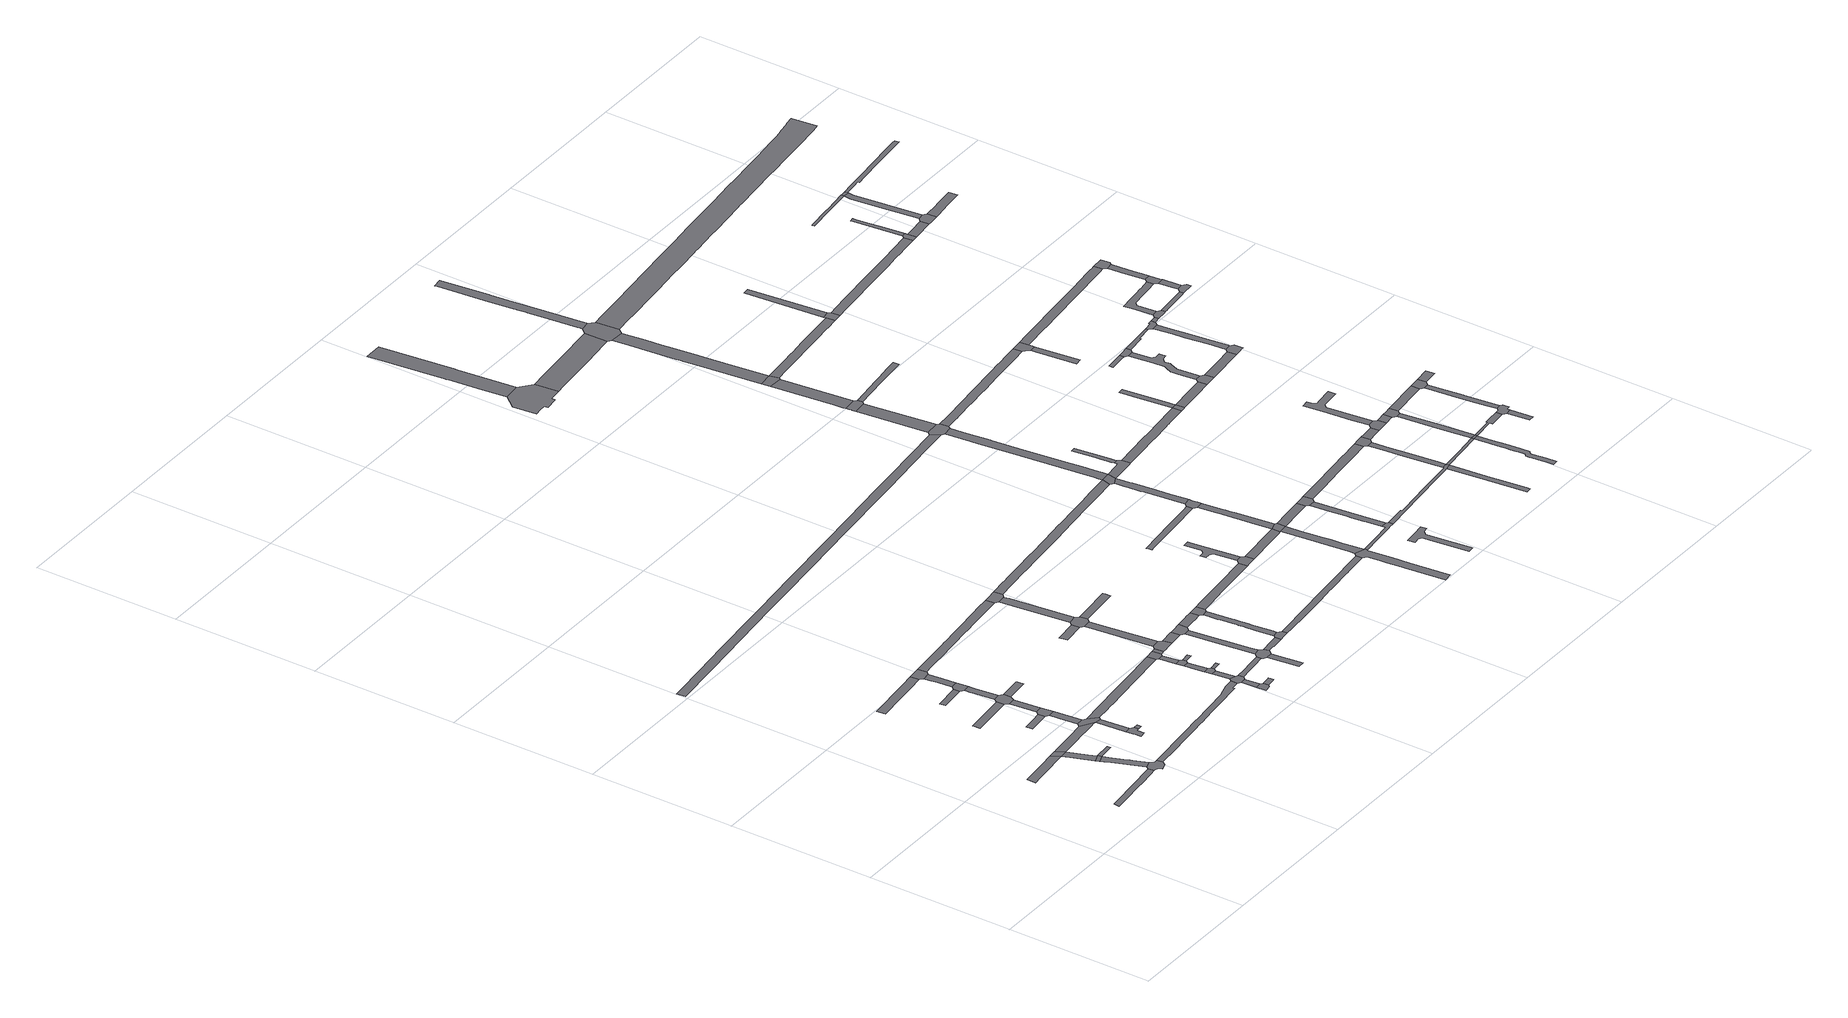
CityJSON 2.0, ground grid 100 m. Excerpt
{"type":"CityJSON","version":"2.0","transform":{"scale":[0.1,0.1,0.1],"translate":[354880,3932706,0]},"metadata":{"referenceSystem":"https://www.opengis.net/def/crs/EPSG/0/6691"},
"CityObjects":{
"road1":{"type":"Road","attributes":{"RoadStructureAttribute.sectionType":"1"},"geometry":[{"type":"MultiSurface","lod":"1","boundaries":[[[0,1,2,3,4,5,6,7,8,9,10,11,12,13]]]}]},
"road2":{"type":"Road","attributes":{"RoadStructureAttribute.sectionType":"1"},"geometry":[{"type":"MultiSurface","lod":"1","boundaries":[[[14,15,16,17,18,19,20,21,22]]]}]},
"road3":{"type":"Road","geometry":[{"type":"MultiSurface","lod":"1","boundaries":[[[23,14,22,24]]]}]},
"road4":{"type":"Road","attributes":{"RoadStructureAttribute.sectionType":"1"},"geometry":[{"type":"MultiSurface","lod":"1","boundaries":[[[25,26,27,28,29,24,22]]]}]},
"road5":{"type":"Road","geometry":[{"type":"MultiSurface","lod":"1","boundaries":[[[30,31,28,27,32]]]}]},
"road6":{"type":"Road","attributes":{"RoadStructureAttribute.sectionType":"1"},"geometry":[{"type":"MultiSurface","lod":"1","boundaries":[[[32,33,34,35,36,37,38,39,40,41,42,43,44,45,30]]]}]},
"road7":{"type":"Road","geometry":[{"type":"MultiSurface","lod":"1","boundaries":[[[46,47,48,37,36,8,7,49,50,51,52,53]]]}]},
"road8":{"type":"Road","geometry":[{"type":"MultiSurface","lod":"1","boundaries":[[[30,54,55,31]]]}]},
"road9":{"type":"Road","attributes":{"RoadStructureAttribute.sectionType":"1"},"geometry":[{"type":"MultiSurface","lod":"1","boundaries":[[[56,57,58,59,60,23,24,61,62,63,64,65,66,67]]]}]},
"road10":{"type":"Road","attributes":{"RoadStructureAttribute.sectionType":"1"},"geometry":[{"type":"MultiSurface","lod":"1","boundaries":[[[68,69,70,71,72,73,74,75]]]}]},
"road11":{"type":"Road","attributes":{"RoadStructureAttribute.sectionType":"1"},"geometry":[{"type":"MultiSurface","lod":"1","boundaries":[[[76,77,78,79,80,81]]]}]},
"road12":{"type":"Road","attributes":{"RoadStructureAttribute.sectionType":"1"},"geometry":[{"type":"MultiSurface","lod":"1","boundaries":[[[82,83,84,85,86,87,88,89,90,91,92,93]]]}]},
"road13":{"type":"Road","geometry":[{"type":"MultiSurface","lod":"1","boundaries":[[[94,95,96,97,98,99,100,101,102,103]]]}]},
"road14":{"type":"Road","geometry":[{"type":"MultiSurface","lod":"1","boundaries":[[[104,105,106,107,108,56,67,109]]]}]},
"road15":{"type":"Road","geometry":[{"type":"MultiSurface","lod":"1","boundaries":[[[110,111,112,113]]]}]},
"road16":{"type":"Road","attributes":{"RoadStructureAttribute.sectionType":"1"},"geometry":[{"type":"MultiSurface","lod":"1","boundaries":[[[114,108,107,115,116]]]}]},
"road17":{"type":"Road","attributes":{"RoadStructureAttribute.sectionType":"1"},"geometry":[{"type":"MultiSurface","lod":"1","boundaries":[[[117,103,102,109,67]]]}]},
"road18":{"type":"Road","geometry":[{"type":"MultiSurface","lod":"1","boundaries":[[[118,81,80,116,115,119]]]}]},
"road19":{"type":"Road","geometry":[{"type":"MultiSurface","lod":"1","boundaries":[[[100,120,121,101]]]}]},
"road20":{"type":"Road","attributes":{"RoadStructureAttribute.sectionType":"1"},"geometry":[{"type":"MultiSurface","lod":"1","boundaries":[[[122,123,124,118,119]]]}]},
"road21":{"type":"Road","geometry":[{"type":"MultiSurface","lod":"1","boundaries":[[[125,126,127,75,74,123,122,128]]]}]},
"road22":{"type":"Road","attributes":{"RoadStructureAttribute.sectionType":"1"},"geometry":[{"type":"MultiSurface","lod":"1","boundaries":[[[129,130,131,127,126,132,133,134,135]]]}]},
"road23":{"type":"Road","geometry":[{"type":"MultiSurface","lod":"1","boundaries":[[[134,136,137,113,112,135]]]}]},
"road24":{"type":"Road","attributes":{"RoadStructureAttribute.sectionType":"1"},"geometry":[{"type":"MultiSurface","lod":"1","boundaries":[[[138,139,140,141,142,143,137,136]]]}]},
"road25":{"type":"Road","geometry":[{"type":"MultiSurface","lod":"1","boundaries":[[[144,145,87,86,141,140,146]]]}]},
"road26":{"type":"Road","attributes":{"RoadStructureAttribute.sectionType":"1"},"geometry":[{"type":"MultiSurface","lod":"1","boundaries":[[[147,148,149,150,151,152,153,154,155,156,157,158,159,160,161,162,163,164,165,166,167,168,169,170,171,172,46,53]]]}]},
"road27":{"type":"Road","attributes":{"RoadStructureAttribute.sectionType":"1"},"geometry":[{"type":"MultiSurface","lod":"1","boundaries":[[[173,174,175,176,125,128]]]}]},
"road28":{"type":"Road","attributes":{"RoadStructureAttribute.sectionType":"1"},"geometry":[{"type":"MultiSurface","lod":"1","boundaries":[[[105,177,178,179,180,181,182,183,184,185,186,187,188,189,190,191,192,193,194,106]]]}]},
"road29":{"type":"Road","attributes":{"RoadStructureAttribute.sectionType":"1"},"geometry":[{"type":"MultiSurface","lod":"1","boundaries":[[[195,196,197,198,199,200,201,202,203,204,205,206,207,208,209,144,146,210,211,212,213,214,215,216,217,218,219]]]}]},
"road30":{"type":"Road","geometry":[{"type":"MultiSurface","lod":"1","boundaries":[[[220,221,222,223,224,225]]]}]},
"road31":{"type":"Road","attributes":{"RoadStructureAttribute.sectionType":"1"},"geometry":[{"type":"MultiSurface","lod":"1","boundaries":[[[222,221,226,227]]]}]},
"road32":{"type":"Road","geometry":[{"type":"MultiSurface","lod":"1","boundaries":[[[228,229,230,163,162,227,226,231]]]}]},
"road33":{"type":"Road","attributes":{"RoadStructureAttribute.sectionType":"1"},"geometry":[{"type":"MultiSurface","lod":"1","boundaries":[[[230,229,232,233]]]}]},
"road34":{"type":"Road","geometry":[{"type":"MultiSurface","lod":"1","boundaries":[[[234,235,236,237,220,225]]]}]},
"road35":{"type":"Road","geometry":[{"type":"MultiSurface","lod":"1","boundaries":[[[233,232,238,239,240,241]]]}]},
"road36":{"type":"Road","attributes":{"RoadStructureAttribute.sectionType":"1"},"geometry":[{"type":"MultiSurface","lod":"1","boundaries":[[[240,242,243,244,245,241]]]}]},
"road37":{"type":"Road","geometry":[{"type":"MultiSurface","lod":"1","boundaries":[[[243,246,247,248,249,244]]]}]},
"road38":{"type":"Road","attributes":{"RoadStructureAttribute.sectionType":"1"},"geometry":[{"type":"MultiSurface","lod":"1","boundaries":[[[250,249,248,251]]]}]},
"road39":{"type":"Road","geometry":[{"type":"MultiSurface","lod":"1","boundaries":[[[250,251,252,253,186,185]]]}]},
"road40":{"type":"Road","geometry":[{"type":"MultiSurface","lod":"1","boundaries":[[[254,255,239,238]]]}]},
"road41":{"type":"Road","geometry":[{"type":"MultiSurface","lod":"1","boundaries":[[[246,256,257,247]]]}]},
"road42":{"type":"Road","attributes":{"RoadStructureAttribute.sectionType":"1"},"geometry":[{"type":"MultiSurface","lod":"1","boundaries":[[[253,252,258,259,260]]]}]},
"road43":{"type":"Road","attributes":{"RoadStructureAttribute.sectionType":"1"},"geometry":[{"type":"MultiSurface","lod":"1","boundaries":[[[261,262,263,264,265,266,228,231]]]}]},
"road44":{"type":"Road","attributes":{"RoadStructureAttribute.sectionType":"1"},"geometry":[{"type":"MultiSurface","lod":"1","boundaries":[[[267,268,269,270]]]}]},
"road45":{"type":"Road","geometry":[{"type":"MultiSurface","lod":"1","boundaries":[[[260,259,271,272,273,274,275,276,277]]]}]},
"road46":{"type":"Road","attributes":{"RoadStructureAttribute.sectionType":"1"},"geometry":[{"type":"MultiSurface","lod":"1","boundaries":[[[276,278,279,277]]]}]},
"road47":{"type":"Road","attributes":{"RoadStructureAttribute.sectionType":"1"},"geometry":[{"type":"MultiSurface","lod":"1","boundaries":[[[280,281,282,283]]]}]},
"road48":{"type":"Road","geometry":[{"type":"MultiSurface","lod":"1","boundaries":[[[284,267,270,279,278,285,286,287]]]}]},
"road49":{"type":"Road","attributes":{"RoadStructureAttribute.sectionType":"1"},"geometry":[{"type":"MultiSurface","lod":"1","boundaries":[[[274,288,289,290,291,292,275]]]}]},
"road50":{"type":"Road","geometry":[{"type":"MultiSurface","lod":"1","boundaries":[[[293,294,295,296,264,263,297,280,283]]]}]},
"road51":{"type":"Road","attributes":{"RoadStructureAttribute.sectionType":"1"},"geometry":[{"type":"MultiSurface","lod":"1","boundaries":[[[298,299,296,295,300,301,302]]]}]},
"road52":{"type":"Road","attributes":{"RoadStructureAttribute.sectionType":"1"},"geometry":[{"type":"MultiSurface","lod":"1","boundaries":[[[303,304,305,306,307,308,309,284,287]]]}]},
"road53":{"type":"Road","geometry":[{"type":"MultiSurface","lod":"1","boundaries":[[[310,311,312,313,291,290,298,302]]]}]},
"road54":{"type":"Road","geometry":[{"type":"MultiSurface","lod":"1","boundaries":[[[314,315,195,219,306,305,316]]]}]},
"road55":{"type":"Road","attributes":{"RoadStructureAttribute.sectionType":"1"},"geometry":[{"type":"MultiSurface","lod":"1","boundaries":[[[317,318,319,320,321,322,323,324,325,326,327,328,329,330,331,332,333,334,335,336,337,338,339,340,341,342,343,344,345,346,347,348,349,350,351,352,353,354,355,356,357,358,359,360,361,362]]]}]},
"road56":{"type":"Road","attributes":{"RoadStructureAttribute.sectionType":"1"},"geometry":[{"type":"MultiSurface","lod":"1","boundaries":[[[363,364,365,366,367,294,293]]]}]},
"road57":{"type":"Road","attributes":{"RoadStructureAttribute.sectionType":"1"},"geometry":[{"type":"MultiSurface","lod":"1","boundaries":[[[285,368,369,370,371,372,286]]]}]},
"road58":{"type":"Road","attributes":{"RoadStructureAttribute.sectionType":"1"},"geometry":[{"type":"MultiSurface","lod":"1","boundaries":[[[373,374,375,311,310,376,377,378,379]]]}]},
"road59":{"type":"Road","geometry":[{"type":"MultiSurface","lod":"1","boundaries":[[[380,381,382,366,365,383,384]]]}]},
"road60":{"type":"Road","attributes":{"RoadStructureAttribute.sectionType":"1"},"geometry":[{"type":"MultiSurface","lod":"1","boundaries":[[[385,386,387,388,389,390,391,392,393,394,395,396,397,398,399,400,401,402,382,381,403,404,405,406,407,408,409,410,411,412,413]]]}]},
"road61":{"type":"Road","geometry":[{"type":"MultiSurface","lod":"1","boundaries":[[[385,413,414,415,373,379]]]}]},
"road62":{"type":"Road","attributes":{"RoadStructureAttribute.sectionType":"1"},"geometry":[{"type":"MultiSurface","lod":"1","boundaries":[[[414,416,417,418,419,420,421,422,423,424,425,426,427,428,429,430,415]]]}]},
"road63":{"type":"Road","attributes":{"RoadStructureAttribute.sectionType":"1"},"geometry":[{"type":"MultiSurface","lod":"1","boundaries":[[[431,432,433,434,435,436,437,438,439,380,384,440,441,442,443,444,445,446,447,448,449,450,451,452,453,454]]]}]},
"road64":{"type":"Road","attributes":{"RoadStructureAttribute.sectionType":"1"},"geometry":[{"type":"MultiSurface","lod":"1","boundaries":[[[455,456,457,458,459,460,461,462,463,464,465,466,467,468,469,314,316,470,471,472,473,474,475,476,477,478,479,480,481,482,483,484]]]}]},
"road65":{"type":"Road","geometry":[{"type":"MultiSurface","lod":"1","boundaries":[[[424,423,485,486,487,488,489]]]}]},
"road66":{"type":"Road","geometry":[{"type":"MultiSurface","lod":"1","boundaries":[[[488,490,491,492,493,494,495,496,497,498,499,489]]]}]},
"road67":{"type":"Road","attributes":{"RoadStructureAttribute.sectionType":"1"},"geometry":[{"type":"MultiSurface","lod":"1","boundaries":[[[500,501,502,503,504,505,506,507,508,509]]]}]},
"road68":{"type":"Road","attributes":{"RoadStructureAttribute.sectionType":"1"},"geometry":[{"type":"MultiSurface","lod":"1","boundaries":[[[510,511,512,513,487,486,514,515,516,517,518]]]}]},
"road69":{"type":"Road","geometry":[{"type":"MultiSurface","lod":"1","boundaries":[[[453,519,520,521,522,523,524,525,526,527,528,529,530,531,532,533,534,535,454]]]}]},
"road70":{"type":"Road","attributes":{"RoadStructureAttribute.sectionType":"1"},"geometry":[{"type":"MultiSurface","lod":"1","boundaries":[[[536,537,538,539,540,541,542,543,544,545,546,547,548,534,533]]]}]},
"road71":{"type":"Road","geometry":[{"type":"MultiSurface","lod":"1","boundaries":[[[517,544,543,549,550,551,552,553,554,555,556,557,558,559,560,518]]]}]},
"road72":{"type":"Road","geometry":[{"type":"MultiSurface","lod":"1","boundaries":[[[561,562,563,564,565,566,567,568,569,570,571,572,573]]]}]},
"road73":{"type":"Road","attributes":{"RoadStructureAttribute.sectionType":"1"},"geometry":[{"type":"MultiSurface","lod":"1","boundaries":[[[574,575,576,577,578,518,560,579,580,581,582,583,584]]]}]},
"road74":{"type":"Road","geometry":[{"type":"MultiSurface","lod":"1","boundaries":[[[585,586,587,588,589,509,508,574,584]]]}]},
"road75":{"type":"Road","geometry":[{"type":"MultiSurface","lod":"1","boundaries":[[[590,591,592,532,531,593,594,595,596,597,598,599]]]}]},
"road76":{"type":"Road","attributes":{"RoadStructureAttribute.sectionType":"1"},"geometry":[{"type":"MultiSurface","lod":"1","boundaries":[[[600,601,602,603,604,605,606,607,608,609,561,573]]]}]},
"road77":{"type":"Road","attributes":{"RoadStructureAttribute.sectionType":"1"},"geometry":[{"type":"MultiSurface","lod":"1","boundaries":[[[610,611,612,613,614,615,616,617,618,619,620,621,622,623,624,625,626,627]]]}]},
"road78":{"type":"Road","attributes":{"RoadStructureAttribute.sectionType":"1"},"geometry":[{"type":"MultiSurface","lod":"1","boundaries":[[[628,629,630,631,632,633,634,589,588,635,636,637,638,639,640,641,642]]]}]},
"road79":{"type":"Road","attributes":{"RoadStructureAttribute.sectionType":"1"},"geometry":[{"type":"MultiSurface","lod":"1","boundaries":[[[643,644,645,646,549,543,647,648,649,650]]]}]},
"road80":{"type":"Road","geometry":[{"type":"MultiSurface","lod":"1","boundaries":[[[641,651,484,483,642]]]}]},
"road81":{"type":"Road","attributes":{"RoadStructureAttribute.sectionType":"1"},"geometry":[{"type":"MultiSurface","lod":"1","boundaries":[[[652,653,654,655,656,657,658,659,660,661,590,599]]]}]},
"road82":{"type":"Road","attributes":{"RoadStructureAttribute.sectionType":"1"},"geometry":[{"type":"MultiSurface","lod":"1","boundaries":[[[651,662,663,664,665,666,667,668,669,670,671,672,673,674,675,676,677,678,679,680,484]]]}]},
"road83":{"type":"Road","geometry":[{"type":"MultiSurface","lod":"1","boundaries":[[[649,655,654,681,682,683,684,650]]]}]},
"road84":{"type":"Road","geometry":[{"type":"MultiSurface","lod":"1","boundaries":[[[685,686,687,688,689,690,691,692,693,694,651,641]]]}]},
"road85":{"type":"Road","geometry":[{"type":"MultiSurface","lod":"1","boundaries":[[[695,349,348,674,673,696,697,698,699]]]}]},
"road86":{"type":"Road","attributes":{"RoadStructureAttribute.sectionType":"1"},"geometry":[{"type":"MultiSurface","lod":"1","boundaries":[[[691,700,701,702,703,704,705,706,707,708,692]]]}]},
"road87":{"type":"Road","attributes":{"RoadStructureAttribute.sectionType":"1"},"geometry":[{"type":"MultiSurface","lod":"1","boundaries":[[[709,710,711,712,713,714,715,716,717,718,719,720,721,722,572,571]]]}]},
"road88":{"type":"Road","attributes":{"RoadStructureAttribute.sectionType":"1"},"geometry":[{"type":"MultiSurface","lod":"1","boundaries":[[[723,724,695,699]]]}]},
"road89":{"type":"Road","geometry":[{"type":"MultiSurface","lod":"1","boundaries":[[[725,726,727,728,724,723,729,730,731]]]}]},
"road90":{"type":"Road","attributes":{"RoadStructureAttribute.sectionType":"1"},"geometry":[{"type":"MultiSurface","lod":"1","boundaries":[[[732,733,734,725,731,735]]]}]},
"road91":{"type":"Road","attributes":{"RoadStructureAttribute.sectionType":"1"},"geometry":[{"type":"MultiSurface","lod":"1","boundaries":[[[736,737,738,739,740,741,742,743,744,745,746,747,748,598,597,749,750,751,752,753,754,755,756,757,758]]]}]},
"road92":{"type":"Road","geometry":[{"type":"MultiSurface","lod":"1","boundaries":[[[759,732,735,760,761]]]}]},
"road93":{"type":"Road","attributes":{"RoadStructureAttribute.sectionType":"1"},"geometry":[{"type":"MultiSurface","lod":"1","boundaries":[[[762,763,764,765,766,767,768,769,770,771,772,773,682,681,774,775,776,777,778,779,780,781]]]}]},
"road94":{"type":"Road","attributes":{"RoadStructureAttribute.sectionType":"1"},"geometry":[{"type":"MultiSurface","lod":"1","boundaries":[[[782,783,784,785,786,787,788,789,790,791,792,793,794,795,796,759,761]]]}]},
"road95":{"type":"Road","attributes":{"RoadStructureAttribute.sectionType":"1"},"geometry":[{"type":"MultiSurface","lod":"1","boundaries":[[[797,798,799,800,801,802,803,804,805,690,689,806,807,808,809,810,811,812,813]]]}]},
"road96":{"type":"Road","attributes":{"RoadStructureAttribute.sectionType":"1"},"geometry":[{"type":"MultiSurface","lod":"1","boundaries":[[[814,815,816,817,818,819,820,821,822,730,729]]]}]},
"road97":{"type":"Road","geometry":[{"type":"MultiSurface","lod":"1","boundaries":[[[715,714,790,789,823,824,825,826]]]}]},
"road98":{"type":"Road","attributes":{"RoadStructureAttribute.sectionType":"1"},"geometry":[{"type":"MultiSurface","lod":"1","boundaries":[[[827,828,829,830,831,832,833,736,758]]]}]},
"road99":{"type":"Road","attributes":{"RoadStructureAttribute.sectionType":"1"},"geometry":[{"type":"MultiSurface","lod":"1","boundaries":[[[834,835,836,837,838,839,840,841,842,843,698,697,844,845,846,847,848,849,850,851,852,853,854,855,856,857,858,859]]]}]},
"road100":{"type":"Road","attributes":{"RoadStructureAttribute.sectionType":"1"},"geometry":[{"type":"MultiSurface","lod":"1","boundaries":[[[825,860,861,862,863,864,865,866,867,868,869,870,871,872,873,874,875,826]]]}]},
"road101":{"type":"Road","attributes":{"RoadStructureAttribute.sectionType":"1"},"geometry":[{"type":"MultiSurface","lod":"1","boundaries":[[[876,877,878,879,880,881,882,883,738,737]]]}]},
"road102":{"type":"Road","attributes":{"RoadStructureAttribute.sectionType":"1"},"geometry":[{"type":"MultiSurface","lod":"1","boundaries":[[[884,885,886,887,888,889,890,891,892,893,894,895,896,897,898,899,900,901,902,903,904,905,906,907,761,760]]]}]},
"road103":{"type":"Road","geometry":[{"type":"MultiSurface","lod":"1","boundaries":[[[880,879,908,909,910,911,762,781]]]}]},
"road104":{"type":"Road","geometry":[{"type":"MultiSurface","lod":"1","boundaries":[[[797,813,912,913,914]]]}]},
"road105":{"type":"Road","attributes":{"RoadStructureAttribute.sectionType":"1"},"geometry":[{"type":"MultiSurface","lod":"1","boundaries":[[[914,915,916,917,918,919,920,797]]]}]},
"road106":{"type":"Road","geometry":[{"type":"MultiSurface","lod":"1","boundaries":[[[921,922,923,737,736,924,925,926]]]}]},
"road107":{"type":"Road","attributes":{"RoadStructureAttribute.sectionType":"1"},"geometry":[{"type":"MultiSurface","lod":"1","boundaries":[[[927,928,909,908,929,930,931]]]}]},
"road108":{"type":"Road","attributes":{"RoadStructureAttribute.sectionType":"1"},"geometry":[{"type":"MultiSurface","lod":"1","boundaries":[[[913,932,933,934,935,936,937,938,914]]]}]},
"road109":{"type":"Road","attributes":{"RoadStructureAttribute.sectionType":"1"},"geometry":[{"type":"MultiSurface","lod":"1","boundaries":[[[939,940,941,942,943,944,945,946,947,948,949,950,951,952,953,954,955,956,957,958,959,960,961,962,963,964,965,966,967,926]]]}]},
"road110":{"type":"Road","geometry":[{"type":"MultiSurface","lod":"1","boundaries":[[[968,969,970,971,927,931,972,973]]]}]},
"road111":{"type":"Road","geometry":[{"type":"MultiSurface","lod":"1","boundaries":[[[967,974,921,926]]]}]},
"road112":{"type":"Road","attributes":{"RoadStructureAttribute.sectionType":"1"},"geometry":[{"type":"MultiSurface","lod":"1","boundaries":[[[975,976,977,978,979,980,968,973]]]}]},
"road113":{"type":"Road","attributes":{"RoadStructureAttribute.sectionType":"1"},"geometry":[{"type":"MultiSurface","lod":"1","boundaries":[[[981,982,921,974,983,984,985,986]]]}]},
"road114":{"type":"Road","attributes":{"RoadStructureAttribute.sectionType":"1"},"geometry":[{"type":"MultiSurface","lod":"1","boundaries":[[[969,987,988,989,990,991,992,993,994,995,996,997,998,999,970]]]}]},
"road115":{"type":"Road","attributes":{"RoadStructureAttribute.sectionType":"1"},"geometry":[{"type":"MultiSurface","lod":"1","boundaries":[[[1000,1001,1002,1003,1004]]]}]},
"road116":{"type":"Road","geometry":[{"type":"MultiSurface","lod":"1","boundaries":[[[985,1005,1006,1007,1008,979,978,986]]]}]},
"road117":{"type":"Road","geometry":[{"type":"MultiSurface","lod":"1","boundaries":[[[1009,1010,897,896,1011,1012]]]}]},
"road118":{"type":"Road","geometry":[{"type":"MultiSurface","lod":"1","boundaries":[[[936,935,1013,1014,1015,1016,1017]]]}]},
"road119":{"type":"Road","geometry":[{"type":"MultiSurface","lod":"1","boundaries":[[[858,1018,1000,1004,1019,1020,1021,1022,1023,1024,859]]]}]},
"road120":{"type":"Road","attributes":{"RoadStructureAttribute.sectionType":"1"},"geometry":[{"type":"MultiSurface","lod":"1","boundaries":[[[1025,1026,1027,1028,1029,1030]]]}]},
"road121":{"type":"Road","attributes":{"RoadStructureAttribute.sectionType":"1"},"geometry":[{"type":"MultiSurface","lod":"1","boundaries":[[[1031,1032,1010,1009]]]}]},
"road122":{"type":"Road","attributes":{"RoadStructureAttribute.sectionType":"1"},"geometry":[{"type":"MultiSurface","lod":"1","boundaries":[[[1033,1034,1035,974,967,1036,1037,1038,1039,1040]]]}]},
"road123":{"type":"Road","attributes":{"RoadStructureAttribute.sectionType":"1"},"geometry":[{"type":"MultiSurface","lod":"1","boundaries":[[[1016,1041,1042,1043,1044,1045,1046,1047,1048,1049,1050,1051,1052,1053,1054,1055,1056,1057,1058,1059,1060,1061,1062,1063,1064,1065,1066,1067,1068,1069,1017]]]}]},
"road124":{"type":"Road","geometry":[{"type":"MultiSurface","lod":"1","boundaries":[[[1070,1030,1029,1057,1056,1071,1072]]]}]},
"road125":{"type":"Road","attributes":{"RoadStructureAttribute.sectionType":"1"},"geometry":[{"type":"MultiSurface","lod":"1","boundaries":[[[1073,1074,1075,1007,1006,1076,1077,1078,1079,1080,1081,1082,1083]]]}]},
"road126":{"type":"Road","attributes":{"RoadStructureAttribute.sectionType":"1"},"geometry":[{"type":"MultiSurface","lod":"1","boundaries":[[[1014,1084,1085,1086,1087,1088,1089,1090,1091,1092,1093,1094,1095,1015]]]}]},
"road127":{"type":"Road","attributes":{"RoadStructureAttribute.sectionType":"1"},"geometry":[{"type":"MultiSurface","lod":"1","boundaries":[[[1096,1097,1098,1099,1100]]]}]},
"road128":{"type":"Road","geometry":[{"type":"MultiSurface","lod":"1","boundaries":[[[1101,1102,1103,1104,1105,1106,1040,1039,1096,1100]]]}]},
"road129":{"type":"Road","attributes":{"RoadStructureAttribute.sectionType":"1"},"geometry":[{"type":"MultiSurface","lod":"1","boundaries":[[[1107,1108,1109,1110,1105,1104,1111,1112,1113,1114,1115]]]}]},
"road130":{"type":"Road","attributes":{"RoadStructureAttribute.sectionType":"1"},"geometry":[{"type":"MultiSurface","lod":"1","boundaries":[[[1071,1116,1117,1118,1119,1120,1121,1072]]]}]},
"road131":{"type":"Road","geometry":[{"type":"MultiSurface","lod":"1","boundaries":[[[1122,1083,1082,1107,1115,1123,1124]]]}]},
"road132":{"type":"Road","geometry":[{"type":"MultiSurface","lod":"1","boundaries":[[[1125,1126,1091,1090,1127,1128,1129,1130,1131]]]}]},
"road133":{"type":"Road","attributes":{"RoadStructureAttribute.sectionType":"1"},"geometry":[{"type":"MultiSurface","lod":"1","boundaries":[[[1132,1133,1134,1135,1136,1126,1125,1137,1138,1139,1140,1141]]]}]},
"road134":{"type":"Road","attributes":{"RoadStructureAttribute.sectionType":"1"},"geometry":[{"type":"MultiSurface","lod":"1","boundaries":[[[1124,1123,1142,1143]]]}]},
"road135":{"type":"Road","geometry":[{"type":"MultiSurface","lod":"1","boundaries":[[[1144,1145,1146,1147,1148,1119,1118,1132,1141]]]}]},
"road136":{"type":"Road","attributes":{"RoadStructureAttribute.sectionType":"1"},"geometry":[{"type":"MultiSurface","lod":"1","boundaries":[[[1011,1149,1150,1151,1152,1153,1154,1155,1156,1157,1158,1159,1160,1161,1162,1163,1164,1165,1166,1167,1168,1169,1170,1171,1012]]]}]},
"road137":{"type":"Road","attributes":{"RoadStructureAttribute.sectionType":"1"},"geometry":[{"type":"MultiSurface","lod":"1","boundaries":[[[1020,1172,1173,1174,1175,1176,1177,1178,1179,1180,1181,1182,1183,1184,1185,1186,1187,1188,1189,1190,1191,1192,1193,1194,1195,1196,1197,1198,1199,1200,1021]]]}]},
"road138":{"type":"Road","attributes":{"RoadStructureAttribute.sectionType":"1"},"geometry":[{"type":"MultiSurface","lod":"1","boundaries":[[[1146,1145,1201,1202,1203]]]}]},
"road139":{"type":"Road","geometry":[{"type":"MultiSurface","lod":"1","boundaries":[[[1202,1204,1205,1206,1207,1208,1209,1203]]]}]},
"road140":{"type":"Road","attributes":{"RoadStructureAttribute.sectionType":"1"},"geometry":[{"type":"MultiSurface","lod":"1","boundaries":[[[823,1210,1211,1212,1213,1214,1215,1216,1217,1218,1219,1220,1221,1222,1223,1224,1225,1226,1227,1228,1229,1230,1231,1232,1233,1234,1235,1236,1237,1238,1239,1240,1241,1242,1243,1244,1245,1246,1247,1248,1249,1250,1251,1252,1253,1254,1255,1256,1257,1258,1259,1260,1261,1262,1263,1264,1265,1266,1267,1268,1269,1270,1271,1272,824]]]}]},
"road141":{"type":"Road","attributes":{"RoadStructureAttribute.sectionType":"1"},"geometry":[{"type":"MultiSurface","lod":"1","boundaries":[[[1273,1274,1275,1276,1277,1278,1279,1280,1281,1282,1283,1284,1285,1286,1287,1288,1289,1290,1209,1208]]]}]},
"road142":{"type":"Road","attributes":{"RoadStructureAttribute.sectionType":"1"},"geometry":[{"type":"MultiSurface","lod":"1","boundaries":[[[1291,1292,1293,1294,1295,1206,1205,1296,1297,1298,1299,1300]]]}]},
"road143":{"type":"Road","geometry":[{"type":"MultiSurface","lod":"1","boundaries":[[[1301,1302,1300,1299,1303,1304]]]}]},
"road144":{"type":"Road","attributes":{"RoadStructureAttribute.sectionType":"1"},"geometry":[{"type":"MultiSurface","lod":"1","boundaries":[[[1305,1306,1302,1301,1307,1308]]]}]},
"road145":{"type":"Road","geometry":[{"type":"MultiSurface","lod":"1","boundaries":[[[1309,1310,1311,1312,1282,1281,1305,1308]]]}]},
"road146":{"type":"Road","geometry":[{"type":"MultiSurface","lod":"1","boundaries":[[[1313,1314,1161,1160,1315,1316]]]}]},
"road147":{"type":"Road","attributes":{"RoadStructureAttribute.sectionType":"1"},"geometry":[{"type":"MultiSurface","lod":"1","boundaries":[[[1317,1318,1319,1311,1310,1320,1321,1322,1323]]]}]},
"road148":{"type":"Road","attributes":{"RoadStructureAttribute.sectionType":"1"},"geometry":[{"type":"MultiSurface","lod":"1","boundaries":[[[1313,1324,1325,1326,1327,1328,1329,1330,1314]]]}]},
"road149":{"type":"Road","geometry":[{"type":"MultiSurface","lod":"1","boundaries":[[[1331,1189,1188,1323,1322,1332]]]}]},
"road150":{"type":"Road","attributes":{"RoadStructureAttribute.sectionType":"1"},"geometry":[{"type":"MultiSurface","lod":"1","boundaries":[[[1315,1333,1334,1335,1336,1316]]]}]},
"road151":{"type":"Road","attributes":{"RoadStructureAttribute.sectionType":"1"},"geometry":[{"type":"MultiSurface","lod":"1","boundaries":[[[1337,1338,1339,1340,1341,1342,1343,1344,1345,1346,1347,1348,1349,1350,1341,1351,1352,1353]]]}]},
"road152":{"type":"Road","geometry":[{"type":"MultiSurface","lod":"1","boundaries":[[[1334,1354,1355,1356,1357,1337,1353,1335]]]}]},
"road153":{"type":"Road","geometry":[{"type":"MultiSurface","lod":"1","boundaries":[[[1358,1359,1342,1341,1340,1360]]]}]},
"road154":{"type":"Road","attributes":{"RoadStructureAttribute.sectionType":"1"},"geometry":[{"type":"MultiSurface","lod":"1","boundaries":[[[1361,1362,1363,1364,1357,1356,1365,1366,1367,1368]]]}]},
"road155":{"type":"Road","attributes":{"RoadStructureAttribute.sectionType":"1"},"geometry":[{"type":"MultiSurface","lod":"1","boundaries":[[[1369,1370,1371,1372,1373,1374,1375,1376,1377,1378,1379,1380,1381,1382,1383,1358,1360]]]}]}
},
"vertices":[
[479,216,0],[499,219,0],[608,230,0],[681,238,0],[717,242,0],[771,247,0],[867,258,0],[920,264,0],[915,304,0],[712,282,0],[679,278,0],[675,278,0],[567,266,0],[484,257,0],
[701,865,0],[592,853,0],[510,844,0],[411,834,0],[412,773,0],[467,779,0],[508,784,0],[521,785,0],[733,808,0],
[758,870,0],[788,814,0],
[754,757,0],[770,716,0],[810,614,0],[859,634,0],[838,688,0],
[869,610,0],[867,634,0],[820,590,0],
[831,563,0],[834,554,0],[838,546,0],[926,322,0],[974,341,0],[938,434,0],[932,450,0],[926,465,0],[901,529,0],[892,552,0],[877,590,0],[873,598,0],[870,607,0],
[1019,314,0],[1002,313,0],[979,330,0],[935,266,0],[951,255,0],[960,232,0],[1009,251,0],[1023,275,0],
[981,619,0],[978,644,0],
[1066,903,0],[948,890,0],[814,876,0],[768,871,0],[767,871,0],[876,823,0],[947,830,0],[967,832,0],[1075,844,0],[1107,847,0],[1133,850,0],[1156,852,0],
[906,1449,0],[712,1430,0],[713,1418,0],[715,1400,0],[717,1380,0],[871,1395,0],[1013,1410,0],[1008,1459,0],
[962,1170,0],[884,1162,0],[889,1117,0],[938,1123,0],[1040,1133,0],[1035,1178,0],
[530,1932,0],[574,1937,0],[662,1947,0],[838,1966,0],[952,1978,0],[946,2038,0],[848,2027,0],[824,2025,0],[729,2014,0],[713,2013,0],[646,2005,0],[524,1992,0],
[1179,592,0],[1180,587,0],[1184,540,0],[1226,544,0],[1222,592,0],[1222,596,0],[1242,597,0],[1240,626,0],[1218,644,0],[1175,640,0],
[1203,847,0],[1212,859,0],[1156,913,0],[1134,931,0],[1084,926,0],[1200,843,0],
[801,1728,0],[805,1688,0],[981,1706,0],[977,1746,0],
[1071,1052,0],[1113,1120,0],[1064,1114,0],
[1156,845,0],
[1054,1201,0],[1104,1207,0],
[1275,599,0],[1273,628,0],
[1084,1389,0],[1034,1384,0],[1041,1327,0],
[1098,1471,0],[1074,1490,0],[1025,1484,0],[1103,1422,0],
[1008,1649,0],[1011,1618,0],[1012,1610,0],[1057,1655,0],[1055,1676,0],[1053,1692,0],[1004,1687,0],
[1045,1775,0],[995,1769,0],
[1034,1874,0],[1028,1930,0],[1025,1964,0],[975,1958,0],[979,1924,0],[985,1868,0],
[1038,2047,0],[1006,2044,0],[1043,1988,0],
[1181,290,0],[1293,302,0],[1422,316,0],[1487,323,0],[1533,328,0],[1553,331,0],[1656,342,0],[1683,345,0],[1809,359,0],[1854,364,0],[1921,371,0],[1927,372,0],[1926,378,0],[1925,385,0],[1975,391,0],[1982,392,0],[1982,435,0],[1914,428,0],[1832,404,0],[1826,402,0],[1519,368,0],[1515,368,0],[1376,353,0],[1373,352,0],[1252,339,0],[1129,325,0],
[1261,1437,0],[1257,1480,0],[1256,1486,0],[1114,1473,0],
[1320,870,0],[1325,871,0],[1414,880,0],[1458,885,0],[1702,912,0],[1851,928,0],[1864,930,0],[1922,936,0],[1924,936,0],[1917,997,0],[1862,991,0],[1855,990,0],[1704,973,0],[1679,971,0],[1665,969,0],[1505,951,0],[1322,931,0],[1310,930,0],
[1888,2138,0],[1790,2128,0],[1737,2122,0],[1732,2121,0],[1677,2115,0],[1605,2108,0],[1556,2102,0],[1554,2102,0],[1502,2096,0],[1377,2083,0],[1375,2083,0],[1326,2077,0],[1192,2063,0],[1187,2062,0],[1067,2049,0],[1105,1995,0],[1198,2005,0],[1206,2005,0],[1383,2025,0],[1530,2040,0],[1563,2043,0],[1629,2050,0],[1737,2062,0],[1744,2063,0],[1895,2079,0],
[2067,263,0],[2053,275,0],[2012,271,0],[2017,208,0],[2058,212,0],[2071,227,0],
[2045,379,0],[2004,373,0],
[2057,434,0],[2039,443,0],[1996,454,0],[2063,401,0],
[2023,575,0],[1982,571,0],
[2123,233,0],[2139,235,0],[2135,271,0],[2125,270,0],
[2037,593,0],[2032,614,0],[2017,626,0],[1976,621,0],
[2009,686,0],[2000,762,0],[1960,757,0],[1969,681,0],
[2013,779,0],[2009,803,0],[1994,815,0],[1953,810,0],
[1939,924,0],[1980,929,0],
[1992,944,0],[1985,1004,0],
[2097,600,0],[2094,621,0],
[2073,786,0],[2070,810,0],
[1993,944,0],[2022,947,0],[2015,1008,0],
[2132,408,0],[2195,415,0],[2286,425,0],[2286,460,0],[2193,449,0],[2133,442,0],
[1952,1563,0],[1797,1546,0],[1804,1491,0],[1958,1508,0],
[2054,950,0],[2065,952,0],[2097,955,0],[2127,958,0],[2115,1018,0],[2093,1036,0],[2033,1030,0],
[2041,1496,0],[1981,1490,0],
[2316,402,0],[2341,189,0],[2387,194,0],[2362,407,0],
[1970,1586,0],[2060,1520,0],[2053,1574,0],[2030,1593,0],
[2139,960,0],[2223,969,0],[2227,969,0],[2221,1030,0],[2216,1029,0],
[2386,436,0],[2378,470,0],[2353,490,0],[2306,484,0],[2297,416,0],
[2251,950,0],[2278,718,0],[2346,546,0],[2325,723,0],[2298,955,0],
[1987,1975,0],[1980,2033,0],[1976,2067,0],[1917,2062,0],[1921,2026,0],[1927,1969,0],[1965,1631,0],
[2317,979,0],[2315,1040,0],[2296,1038,0],[2270,1035,0],
[1989,2149,0],[1917,2141,0],[1995,2090,0],
[14,3022,0],[167,3038,0],[168,3039,0],[189,3041,0],[355,3059,0],[356,3059,0],[531,3078,0],[532,3078,0],[710,3098,0],[893,3118,0],[1075,3138,0],[1132,3144,0],[1247,3156,0],[1254,3157,0],[1424,3176,0],[1438,3177,0],[1613,3196,0],[1625,3198,0],[1802,3217,0],[1863,3223,0],[1979,3236,0],[2164,3256,0],[2170,3257,0],[2349,3276,0],[2522,3295,0],[2772,3322,0],[2821,3328,0],[2889,3335,0],[3047,3352,0],[3068,3355,0],[3105,3359,0],[3227,3372,0],[3186,3428,0],[2705,3376,0],[2643,3369,0],[2516,3355,0],[2342,3336,0],[2157,3316,0],[1877,3285,0],[1431,3237,0],[1054,3196,0],[885,3177,0],[375,3121,0],[348,3118,0],[347,3118,0],[8,3081,0],
[2435,442,0],[2436,436,0],[2526,447,0],[2521,486,0],[2461,479,0],
[2152,1530,0],[2347,1551,0],[2343,1587,0],[2341,1606,0],[2134,1583,0],
[2459,1056,0],[2406,1050,0],[2401,1049,0],[2335,981,0],[2403,989,0],[2407,989,0],[2465,995,0],
[2599,490,0],[2575,510,0],[2533,501,0],[2559,450,0],[2602,454,0],
[2486,978,0],[2490,939,0],[2490,934,0],[2495,880,0],[2496,874,0],[2501,824,0],[2503,805,0],[2507,768,0],[2509,744,0],[2509,743,0],[2512,711,0],[2515,683,0],[2516,672,0],[2517,659,0],[2522,618,0],[2524,594,0],[2528,549,0],[2530,535,0],[2572,536,0],[2566,594,0],[2561,643,0],[2559,669,0],[2558,680,0],[2555,706,0],[2552,743,0],[2551,748,0],[2546,797,0],[2544,814,0],[2527,988,0],
[2539,1003,0],[2533,1063,0],
[2591,1009,0],[2615,1012,0],[2686,1020,0],[2770,1029,0],[2777,1029,0],[2876,1040,0],[2917,1045,0],[3075,1062,0],[3069,1121,0],[2948,1108,0],[2946,1108,0],[2839,1096,0],[2747,1087,0],[2616,1072,0],[2580,1069,0],
[3491,585,0],[3366,571,0],[3365,571,0],[3115,545,0],[2832,515,0],[2827,514,0],[2821,513,0],[2775,509,0],[2736,504,0],[2657,459,0],[2817,473,0],[2821,473,0],[2831,474,0],[2997,491,0],[3080,500,0],[3127,505,0],[3143,507,0],[3162,509,0],[3338,527,0],[3347,528,0],[3368,530,0],[3454,540,0],[3531,548,0],[3528,589,0],
[3232,2287,0],[3182,2281,0],[3178,2280,0],[3071,2268,0],[3002,2261,0],[2822,2240,0],[2815,2240,0],[2630,2219,0],[2464,2201,0],[2454,2199,0],[2277,2180,0],[2161,2168,0],[2132,2165,0],[2097,2161,0],[2003,2151,0],[2104,2102,0],[2284,2122,0],[2285,2122,0],[2427,2137,0],[2471,2142,0],[2629,2159,0],[2636,2160,0],[2821,2181,0],[2829,2182,0],[2947,2195,0],[3008,2202,0],[3100,2212,0],[3188,2222,0],[3345,2240,0],[3362,2301,0],
[3091,1064,0],[3159,1072,0],[3153,1131,0],[3131,1148,0],[3087,1144,0],
[3095,1459,0],[3089,1502,0],[3053,1498,0],[3045,1497,0],[3058,1382,0],[3040,1358,0],[3005,1355,0],[3009,1316,0],[3045,1319,0],[3068,1300,0],
[3366,1720,0],[3177,1700,0],[2894,1668,0],[2896,1648,0],[2898,1629,0],[2914,1630,0],[3225,1665,0],[3370,1681,0],[3409,1685,0],[3404,1725,0],
[3410,1159,0],[3400,1158,0],[3312,1149,0],[3306,1148,0],[3223,1079,0],[3312,1088,0],[3467,1106,0],[3487,1108,0],[3489,1168,0],
[3556,528,0],[3566,436,0],[3570,395,0],[3578,321,0],[3578,320,0],[3583,279,0],[3613,2,0],[3672,9,0],[3644,286,0],[3632,406,0],[3629,427,0],[3615,569,0],[3619,569,0],[3618,589,0],[3613,587,0],[3547,612,0],[3531,593,0],
[3598,718,0],[3597,732,0],[3588,815,0],[3584,853,0],[3582,867,0],[3572,960,0],[3566,1011,0],[3555,1116,0],[3496,1109,0],[3500,1074,0],[3521,879,0],[3524,847,0],[3543,650,0],
[3557,1177,0],[3555,1177,0],[3553,1177,0],[3551,1177,0],[3550,1178,0],[3549,1178,0],[3548,1179,0],[3546,1180,0],[3546,1181,0],[3545,1182,0],[3544,1183,0],[3544,1185,0],
[2114,5736,0],[2041,5648,0],[2059,5488,0],[2100,5493,0],[2154,5499,0],[2158,5473,0],[2234,5481,0],[2249,5483,0],[2251,5509,0],[2294,5514,0],[2337,5519,0],[2320,5678,0],[2232,5748,0],
[3433,1666,0],[3449,1536,0],[3450,1523,0],[3453,1499,0],[3478,1273,0],[3509,1455,0],[3509,1459,0],[3506,1483,0],[3502,1516,0],[3500,1532,0],[3484,1672,0],
[3480,1702,0],[3477,1730,0],[3476,1741,0],[3475,1754,0],[3423,1748,0],
[3880,640,0],[3882,617,0],[3749,603,0],[3742,582,0],[3849,595,0],[3884,599,0],[3906,601,0],[3941,604,0],[3938,634,0],[3925,645,0],
[2208,5979,0],[2190,6148,0],[2188,6158,0],[2188,6166,0],[2133,6674,0],[2011,6674,0],[2068,6152,0],[2069,6144,0],[2070,6135,0],[2096,5900,0],
[3991,67,0],[3989,86,0],[3976,192,0],[3965,286,0],[3961,322,0],[3954,380,0],[3974,405,0],[4012,410,0],[4007,450,0],[3993,449,0],[3932,441,0],[3869,434,0],[3842,431,0],[3847,383,0],[3888,389,0],[3911,371,0],[3917,317,0],[3946,62,0],
[3371,2218,0],[3374,2185,0],[3377,2156,0],[3380,2130,0],[3389,2044,0],[3391,2022,0],[3420,1773,0],[3462,1865,0],[3459,1889,0],[3450,1977,0],[3433,2137,0],[3431,2156,0],[3427,2191,0],[3421,2246,0],[3370,2220,0],
[3734,1197,0],[3694,1193,0],[3667,1191,0],[3564,1178,0],[3564,1117,0],[3703,1134,0],[3807,1144,0],[3801,1204,0],
[3431,2310,0],
[3916,727,0],[3898,887,0],[3871,1126,0],[3826,1128,0],[3841,993,0],[3853,882,0],[3857,845,0],[3866,761,0],[3867,758,0],[3876,674,0],
[3426,2349,0],[3425,2362,0],[3420,2408,0],[3415,2452,0],[3414,2462,0],[3396,2618,0],[3371,2840,0],[3367,2877,0],[3344,3090,0],[3343,3098,0],[3326,3257,0],[3314,3365,0],[3246,3357,0],[3265,3184,0],[3271,3130,0],[3302,2849,0],[3351,2400,0],[3356,2354,0],[3359,2327,0],
[3892,1152,0],[3886,1213,0],[3852,1209,0],[3819,1206,0],
[3437,2248,0],[3549,2260,0],[3562,2261,0],[3580,2263,0],[3610,2267,0],[3603,2328,0],[3584,2349,0],[3553,2345,0],[3555,2323,0],[3522,2319,0],
[3206,3449,0],[3324,3382,0],[3326,3384,0],[3318,3444,0],[3303,3457,0],
[3582,2367,0],[3579,2398,0],[3573,2445,0],[3552,2636,0],[3522,2632,0],[3539,2476,0],[3543,2436,0],[3548,2388,0],[3551,2367,0],
[2396,5525,0],[2669,5555,0],[2835,5573,0],[2879,5578,0],[2912,5582,0],[2948,5586,0],[2945,5746,0],[2872,5738,0],[2828,5733,0],[2803,5731,0],[2781,5728,0],[2769,5727,0],[2755,5725,0],[2434,5691,0],
[3247,3942,0],[3152,3931,0],
[3145,3999,0],[3147,3978,0],[3149,3964,0],[3149,3958,0],[3261,3961,0],[3258,3995,0],[3239,4010,0],
[3090,4505,0],[3136,4080,0],[3143,4019,0],[3186,4503,0],
[4656,690,0],[4654,708,0],[4615,705,0],[4615,698,0],[4610,697,0],[4449,679,0],[4446,679,0],[4323,666,0],[4276,661,0],[4089,640,0],[4087,640,0],[4085,650,0],[4031,644,0],[3976,608,0],[4068,618,0],[4091,621,0],[4277,641,0],[4280,642,0],[4328,647,0],[4447,660,0],[4498,666,0],[4597,677,0],[4617,679,0],
[3083,4567,0],[3195,4517,0],[3180,4578,0],
[4530,1283,0],[4498,1280,0],[4396,1268,0],[4387,1267,0],[4338,1262,0],[4312,1259,0],[4274,1255,0],[4273,1254,0],[4242,1251,0],[4217,1248,0],[4198,1246,0],[4089,1234,0],[3926,1156,0],[4031,1167,0],[4033,1167,0],[4223,1189,0],[4381,1207,0],[4393,1208,0],[4400,1209,0],[4537,1224,0],
[3152,4826,0],[3131,5021,0],[3123,5085,0],[3107,5228,0],[3099,5300,0],[3093,5355,0],[3087,5407,0],[3070,5565,0],[2972,5566,0],[2985,5450,0],[2997,5339,0],[3020,5137,0],[3023,5108,0],[3025,5091,0],[3032,5026,0],
[4244,2398,0],[4169,2390,0],[4087,2381,0],[4086,2381,0],[3903,2361,0],[3901,2361,0],[3887,2359,0],[3723,2341,0],[3722,2341,0],[3728,2280,0],[3905,2299,0],[3907,2299,0],[4047,2315,0],[4074,2318,0],[4090,2319,0],[4092,2320,0],[4250,2337,0],
[3359,3972,0],[3509,3988,0],[3538,3992,0],[3660,4005,0],[3721,4012,0],[3716,4050,0],[3642,4042,0],[3535,4029,0],[3494,4024,0],
[3099,5601,0],[3081,5760,0],[3044,5792,0],[2980,5785,0],
[4618,674,0],[4647,404,0],[4676,141,0],[4715,147,0],[4714,163,0],[4695,337,0],[4687,410,0],
[4148,3535,0],[4078,3527,0],[4048,3524,0],[3974,3516,0],[3963,3515,0],[3907,3508,0],[3779,3494,0],[3722,3488,0],[3598,3474,0],[3416,3454,0],[3425,3394,0],[3430,3395,0],[3449,3397,0],[3602,3414,0],[3604,3414,0],[3747,3430,0],[3780,3433,0],[3786,3434,0],[3930,3450,0],[3936,3450,0],[3971,3454,0],[4080,3466,0],[4090,3467,0],[4154,3474,0],[4250,3485,0],[4244,3545,0],
[3005,6160,0],[2993,6269,0],[2973,6450,0],[2973,6455,0],[2937,6783,0],[2871,6775,0],[2874,6756,0],[2907,6444,0],[2928,6245,0],[2930,6228,0],[2931,6224,0],[2937,6170,0],[2939,6151,0],[2948,6067,0],[2976,5818,0],[2977,5810,0],
[4649,760,0],[4626,968,0],[4613,1086,0],[4600,1208,0],[4560,1205,0],[4571,1110,0],[4586,963,0],[4609,752,0],
[3280,4527,0],[3298,4529,0],[3395,4539,0],[3478,4548,0],[3482,4549,0],[3633,4565,0],[3660,4568,0],[3664,4568,0],[3693,4572,0],[3772,4580,0],[3842,4588,0],[3858,4590,0],[3899,4594,0],[3893,4655,0],[3837,4649,0],[3684,4632,0],[3653,4629,0],[3645,4628,0],[3595,4623,0],[3472,4609,0],[3450,4607,0],[3366,4598,0],[3292,4590,0],[3255,4586,0],
[4621,1233,0],[4614,1293,0],[4577,1288,0],[4571,1288,0],
[4278,2340,0],[4289,2341,0],[4283,2402,0],
[4278,2445,0],[4259,2621,0],[4243,2761,0],[4206,2758,0],[4215,2667,0],[4222,2609,0],
[4976,743,0],[4813,725,0],[4807,724,0],[4809,708,0],[4814,708,0],[4975,727,0],
[4730,1305,0],[4654,1297,0],[4625,1234,0],[4679,1239,0],[4737,1246,0],
[4350,2348,0],[4451,2359,0],[4453,2359,0],[4570,2372,0],[4563,2433,0],[4500,2426,0],[4446,2420,0],
[4978,700,0],[4979,691,0],[4986,621,0],[4987,613,0],[4994,545,0],[4996,531,0],[4997,519,0],[5001,480,0],[5005,444,0],[5006,441,0],[5010,395,0],[5011,384,0],[4994,367,0],[4996,353,0],[4997,343,0],[4999,326,0],[5006,257,0],[5007,245,0],[5009,229,0],[5014,180,0],[5051,183,0],[5043,257,0],[5034,345,0],[5033,361,0],[5052,378,0],[5044,443,0],[5033,543,0],[5024,631,0],[5013,731,0],
[4822,1315,0],[4798,1333,0],[4748,1328,0],[4737,1314,0],[4755,1248,0],[4828,1256,0],
[5016,746,0],
[4838,1257,0],[4867,1260,0],[4894,1263,0],[4896,1263,0],[4890,1323,0],[4833,1316,0],
[4947,1004,0],[4961,877,0],[5013,771,0],[4987,1008,0],[4960,1248,0],[4920,1244,0],
[4786,1440,0],[4764,1646,0],[4782,1669,0],[4819,1673,0],[4918,1684,0],[4913,1734,0],[4795,1721,0],[4777,1719,0],[4754,1738,0],[4749,1776,0],[4700,1771,0],[4714,1640,0],[4736,1441,0],
[4288,3447,0],[4291,3418,0],[4321,3142,0],[4366,3147,0],[4333,3452,0],
[4959,1256,0],[4971,1271,0],[4965,1331,0],[4924,1326,0],
[3942,4676,0],[3891,4671,0],[3963,4601,0],[3956,4662,0],
[4620,2378,0],[4656,2382,0],[4649,2443,0],[4626,2462,0],[4579,2458,0],
[4262,3473,0],[4331,3470,0],[4329,3493,0],[4322,3554,0],[4321,3553,0],[4309,3552,0],[4254,3546,0],
[4524,2980,0],[4408,2968,0],[4409,2938,0],[4515,2949,0],[4542,2952,0],[4539,2982,0],
[3888,5215,0],[3841,5210,0],
[5206,774,0],[5170,771,0],[5170,763,0],[5171,749,0],[5172,728,0],[5217,733,0],[5293,740,0],[5290,781,0],
[4624,2483,0],[4609,2619,0],[4623,2651,0],[4632,2673,0],[4636,2682,0],[4636,2684,0],[4635,2698,0],[4635,2700,0],[4632,2724,0],[4654,2747,0],[4691,2752,0],[4686,2797,0],[4646,2792,0],[4634,2802,0],[4622,2812,0],[4610,2939,0],[4566,2933,0],[4568,2913,0],[4576,2831,0],[4582,2770,0],[4590,2694,0],[4590,2692,0],[4586,2683,0],[4576,2660,0],[4566,2639,0],[4561,2627,0],[4563,2604,0],[4564,2595,0],[4570,2540,0],
[4570,2985,0],[4628,2961,0],[4624,2991,0],
[5112,1347,0],[5101,1346,0],[4988,1333,0],[4984,1273,0],[5016,1276,0],[5053,1280,0],[5114,1287,0],[5119,1287,0],[5199,1296,0],[5244,1301,0],[5241,1361,0],
[4662,2382,0],[4713,2388,0],[4762,2393,0],[4802,2398,0],[4809,2399,0],[4846,2403,0],[4940,2413,0],[4933,2474,0],[4809,2460,0],[4764,2455,0],[4747,2453,0],[4660,2444,0],
[5317,721,0],[5325,641,0],[5332,569,0],[5374,573,0],[5357,726,0],
[5355,747,0],[5382,751,0],[5377,795,0],[5363,805,0],[5327,799,0],[5312,783,0],
[5268,1282,0],[5295,1044,0],[5303,973,0],[5317,865,0],[5361,821,0],[5335,1045,0],[5335,1049,0],[5314,1229,0],[5308,1286,0],
[4760,2975,0],[4758,2987,0],[4868,3000,0],[4866,3018,0],[4752,3005,0],[4700,3000,0],
[5291,1367,0],[5327,1310,0],[5321,1370,0],
[4995,2500,0],[4951,2495,0],[4985,2418,0],[5000,2420,0],[5007,2421,0],[5023,2422,0],[5016,2483,0],
[4893,2980,0],[4895,2966,0],[4908,2852,0],[4919,2767,0],[4937,2616,0],[4994,2514,0],[4981,2621,0],[4962,2784,0],[4949,2895,0],[4938,2984,0],
[5432,1322,0],[5425,1382,0],
[4952,3003,0],[4958,3010,0],[4955,3039,0],[4925,3036,0],[4926,3024,0],
[4028,4608,0],[4138,4620,0],[4202,4627,0],[4241,4632,0],[4262,4634,0],[4310,4639,0],[4385,4648,0],[4565,4667,0],[4653,4677,0],[4742,4686,0],[4746,4687,0],[4880,4701,0],[4876,4764,0],[4739,4748,0],[4631,4736,0],[4558,4728,0],[4465,4718,0],[4378,4709,0],[4288,4699,0],[4262,4696,0],[4194,4689,0],[4131,4682,0],[4019,4669,0],
[4350,3495,0],[4510,3513,0],[4571,3519,0],[4669,3530,0],[4679,3531,0],[4694,3532,0],[4728,3536,0],[4868,3551,0],[4876,3552,0],[5044,3570,0],[5047,3571,0],[5050,3571,0],[5075,3574,0],[5144,3581,0],[5164,3584,0],[5227,3590,0],[5259,3594,0],[5252,3654,0],[5220,3650,0],[5215,3650,0],[5041,3631,0],[5030,3630,0],[4861,3611,0],[4855,3611,0],[4696,3594,0],[4689,3593,0],[4551,3578,0],[4492,3572,0],[4401,3562,0],
[4965,3010,0],[5002,3014,0],[4999,3044,0],
[5068,3022,0],[5088,3024,0],[5085,3053,0],[5061,3070,0],[5061,3071,0],[5017,3066,0],
[3216,5614,0],[3282,5621,0],[3486,5643,0],[3540,5649,0],[3541,5649,0],[3717,5668,0],[3738,5671,0],[3891,5687,0],[4020,5701,0],[4078,5708,0],[4081,5708,0],[4262,5728,0],[4267,5728,0],[4313,5733,0],[4453,5749,0],[4579,5762,0],[4627,5768,0],[4638,5769,0],[4806,5787,0],[4815,5788,0],[4992,5808,0],[5062,5815,0],[5169,5827,0],[5174,5827,0],[5351,5846,0],[5533,5867,0],[5590,5874,0],[5572,6052,0],[5516,6040,0],[5490,6035,0],[5430,6024,0],[5394,6017,0],[5348,6009,0],[5335,6006,0],[5158,5987,0],[5150,5986,0],[5069,5977,0],[5056,5976,0],[4991,5969,0],[4974,5967,0],[4955,5965,0],[4879,5957,0],[4791,5947,0],[4789,5947,0],[4623,5929,0],[4611,5927,0],[4608,5927,0],[4436,5908,0],[4427,5907,0],[4273,5891,0],[4249,5888,0],[4070,5868,0],[4058,5867,0],[4003,5861,0],[3893,5849,0],[3872,5847,0],[3827,5842,0],[3775,5836,0],[3704,5829,0],[3700,5828,0],[3522,5809,0],[3344,5789,0],[3154,5769,0],
[5046,3204,0],[5066,3226,0],[5086,3228,0],[5136,3234,0],[5162,3236,0],[5226,3243,0],[5256,3247,0],[5266,3248,0],[5296,3251,0],[5291,3298,0],[5261,3294,0],[5210,3288,0],[5205,3288,0],[5147,3281,0],[5121,3278,0],[5081,3274,0],[4994,3264,0],[5000,3210,0],
[5286,3074,0],[5248,3070,0],[5156,3061,0],[5106,3055,0],[5099,3055,0],[5105,3026,0],[5108,3026,0],[5289,3046,0],[5315,3049,0],[5312,3077,0],
[5379,3107,0],[5334,3101,0],[5406,3059,0],[5403,3087,0],
[5319,3231,0],[5329,3142,0],[5375,3139,0],[5365,3236,0],
[5362,3258,0],[5355,3326,0],[5309,3321,0],[5296,3303,0],
[4916,4784,0],[4887,4781,0],[4925,4706,0],[4918,4767,0],
[5295,3454,0],[5295,3452,0],[5309,3323,0],[5349,3380,0],[5344,3429,0],[5328,3581,0],[5282,3575,0],
[4896,4960,0],[4886,5059,0],[4878,5118,0],[4876,5133,0],[4849,5129,0],[4850,5125,0],[4859,5056,0],
[5337,3663,0],[5344,3603,0],
[4939,4707,0],[5085,4723,0],[5078,4784,0],[4974,4773,0],
[5142,4813,0],[5114,5056,0],[5089,5277,0],[5093,5309,0],[5051,5314,0],[5049,5333,0],[4881,5314,0],[4860,5312,0],[4685,5293,0],[4680,5292,0],[4682,5274,0],[4687,5275,0],[4858,5294,0],[4883,5296,0],[5045,5267,0],[5068,5068,0],[5098,4807,0],
[5100,4724,0],[5124,4727,0],[5174,4733,0],[5168,4794,0],
[5092,5337,0],[5055,5333,0],[5094,5319,0],
[5436,4823,0],[5335,4812,0],[5287,4807,0],[5276,4806,0],[5281,4744,0],[5283,4744,0],[5286,4745,0],[5443,4762,0],
[5171,5327,0],[5225,5334,0],[5226,5322,0],[5285,5329,0],[5470,5349,0],[5596,5362,0],[5697,5373,0],[5721,5376,0],[5718,5405,0],[5694,5402,0],[5596,5392,0],[5467,5378,0],[5272,5357,0],[5223,5352,0],[5169,5346,0]
]}
